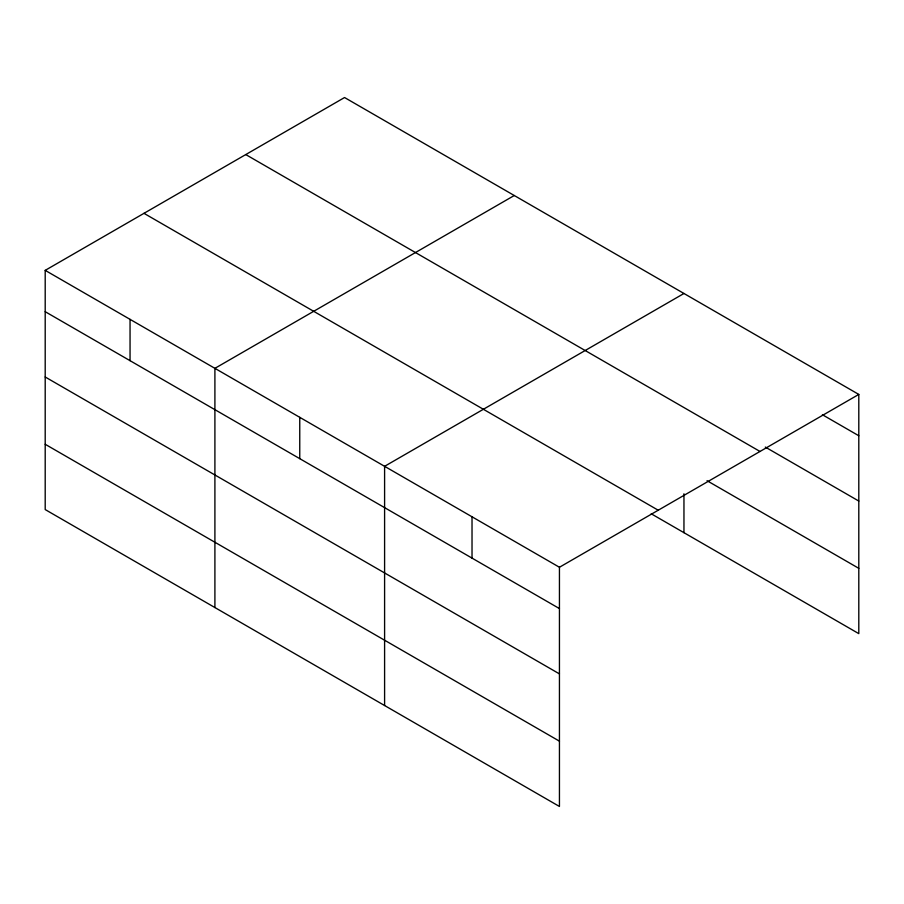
<?xml version="1.0" encoding="UTF-8"?>
<svg xmlns="http://www.w3.org/2000/svg" width="904" height="904" viewBox="0 0 904 904"><rect width="100%" height="100%" fill="white"/><g stroke="black" fill="none" stroke-linecap="round" stroke-linejoin="round"><path stroke-width="1.36" d="M45.2 270.364L559.44 567.26L559.44 806.47L45.2 509.573L45.2 270.364L344.56 97.53L858.8 394.426L858.8 633.636L651.23 513.788M514.263 195.513L214.903 368.346L214.903 607.544M683.955 293.484L384.596 466.317L384.596 705.515M559.44 567.26L858.8 394.426M822.38 414.721L858.8 435.751M765.304 447.073L858.8 501.053M245.775 154.573L760.015 451.469M707.03 480.702L858.8 568.333M143.985 213.333L658.225 510.229M45.2 311.688L559.44 608.584M45.2 376.991L559.44 673.887M45.2 444.271L559.44 741.167M683.955 493.787L683.955 532.682M472.024 516.794L472.024 558.107M299.755 417.332L299.755 458.656M130.052 319.361L130.052 360.673"/></g></svg>
